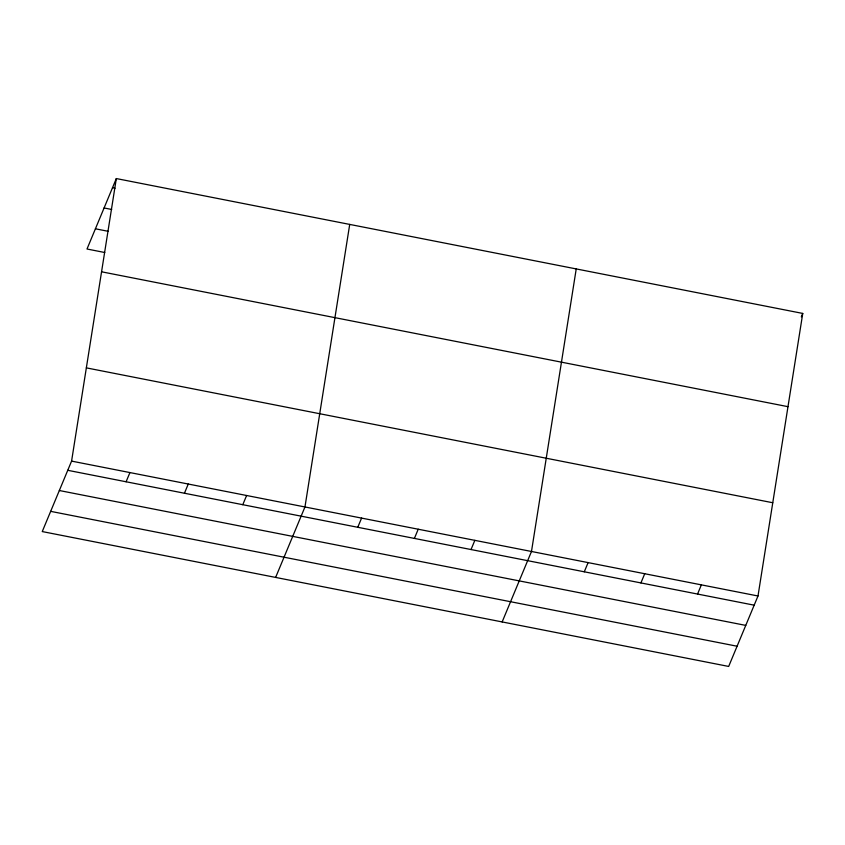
<?xml version="1.0" encoding="UTF-8"?>
<svg xmlns="http://www.w3.org/2000/svg" width="845" height="845" viewBox="0 0 845 845"><rect width="100%" height="100%" fill="white"/><g stroke="black" fill="none" stroke-linecap="round" stroke-linejoin="round"><path stroke-width="1.27" d="M71.582 461.106L116.325 178.559L802.75 313.432L757.997 595.989L728.675 666.441L42.25 531.568L71.582 461.106L757.997 595.989M349.714 224.411L304.961 506.968L275.628 577.42M576.227 268.921L531.484 551.479L502.152 621.931M116.325 178.559L87.003 249.011L104.759 252.507M126.095 481.766L129.929 472.577M184.442 493.237L188.266 484.037M242.79 504.697L246.613 495.497M357.762 527.291L361.597 518.091M414.399 538.413L418.222 529.223M471.024 549.546L474.848 540.346M584.286 571.801L588.109 562.601M640.911 582.923L644.735 573.734M801.313 316.886L802.75 313.432M697.547 594.056L701.371 584.856M112.501 187.748L115.036 188.245M104.083 207.965L111.698 209.465M95.422 228.794L108.097 231.287M101.558 271.794L787.984 406.677M86.348 367.871L772.763 502.743M67.748 470.306L754.173 605.178M59.34 490.522L745.755 625.395M50.668 511.352L737.083 646.224"/></g></svg>
